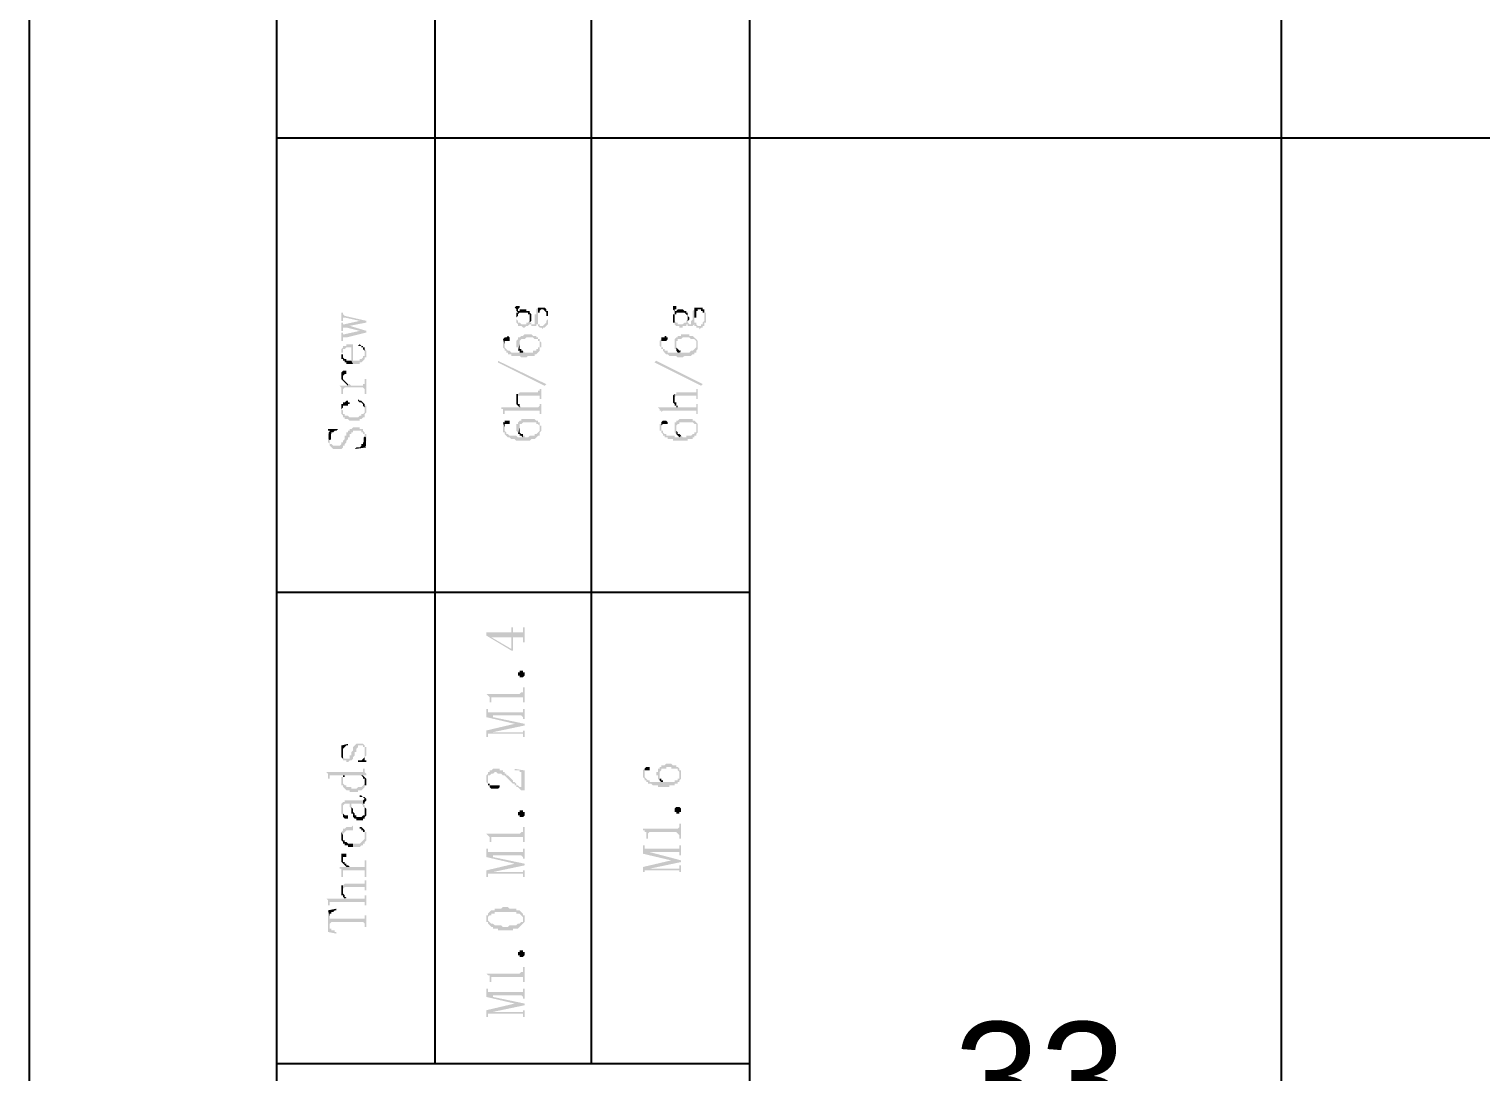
# Model space of a CAD drawing. Header units: millimetres. Extents: x 7018 to 13530, y 4187 to 5692.
# Drawn here: x 9826.37 to 9865.72, y 5099.23 to 5127.49 of the extents above; entities that cross this region are included whole.
import ezdxf

# ---------------------------------------------------------------- set-up
doc = ezdxf.new("R2010")
doc.units = ezdxf.units.MM
doc.styles.get("Standard").update_dxf_attribs({"font": 'arial.ttf'})

msp = doc.modelspace()

# ---------------------------------------------------------------- hatches: boundary and pattern name
at = {"transparency": 33554559}
for points in [[(9834.836, 5119.81), (9834.836, 5119.584), (9834.882, 5119.584), (9834.882, 5119.629), (9834.882, 5119.674), (9834.927, 5119.674), (9835.333, 5119.584), (9835.333, 5119.584), (9835.513, 5119.539), (9835.513, 5119.584), (9834.927, 5119.719), (9834.927, 5119.719), (9834.882, 5119.764), (9834.882, 5119.81)], [(9839.53, 5119.945), (9839.53, 5119.945), (9839.575, 5119.9), (9839.575, 5119.855), (9839.62, 5119.81), (9839.62, 5119.9), (9839.62, 5119.9), (9839.666, 5119.945), (9839.666, 5119.99), (9839.575, 5119.99)], [(9839.575, 5119.539), (9839.62, 5119.494), (9839.62, 5119.449), (9839.711, 5119.449), (9839.756, 5119.403), (9839.801, 5119.403), (9839.846, 5119.449), (9839.891, 5119.449), (9839.936, 5119.494), (9839.981, 5119.494), (9839.981, 5119.449), (9840.117, 5119.449), (9840.117, 5119.494), (9840.162, 5119.494), (9840.162, 5119.449), (9840.162, 5119.449), (9840.207, 5119.403), (9840.252, 5119.403), (9840.297, 5119.358), (9840.297, 5119.403), (9840.343, 5119.403), (9840.388, 5119.449), (9840.388, 5119.449), (9840.433, 5119.494), (9840.433, 5119.539), (9840.433, 5119.674), (9840.433, 5119.719), (9840.433, 5119.81), (9840.433, 5119.855), (9840.433, 5119.674), (9840.433, 5119.629), (9840.388, 5119.584), (9840.388, 5119.539), (9840.388, 5119.539), (9840.343, 5119.494), (9840.343, 5119.494), (9840.297, 5119.449), (9840.207, 5119.449), (9840.207, 5119.494), (9840.162, 5119.494), (9840.162, 5119.539), (9840.162, 5119.945), (9840.117, 5119.9), (9840.117, 5119.81), (9840.117, 5119.764), (9840.072, 5119.764), (9840.072, 5119.674), (9840.072, 5119.629), (9840.072, 5119.539), (9840.072, 5119.494), (9839.981, 5119.494), (9839.981, 5119.539), (9839.936, 5119.539), (9839.936, 5119.674), (9839.936, 5119.629), (9839.936, 5119.584), (9839.936, 5119.584), (9839.891, 5119.539), (9839.846, 5119.539), (9839.846, 5119.494), (9839.711, 5119.494), (9839.666, 5119.539), (9839.62, 5119.539), (9839.62, 5119.584), (9839.62, 5119.584), (9839.575, 5119.629), (9839.575, 5119.674)], [(9839.575, 5119.674), (9839.575, 5119.629), (9839.575, 5119.539), (9839.575, 5119.674), (9839.575, 5119.674), (9839.62, 5119.719), (9839.62, 5119.764), (9839.62, 5119.764), (9839.666, 5119.81), (9839.891, 5119.81), (9839.891, 5119.764), (9839.936, 5119.764), (9839.936, 5119.674), (9839.936, 5119.539), (9839.981, 5119.584), (9839.981, 5119.674), (9839.981, 5119.764), (9839.981, 5119.764), (9839.936, 5119.81), (9839.936, 5119.855), (9839.846, 5119.855), (9839.846, 5119.9), (9839.666, 5119.9), (9839.666, 5119.855), (9839.62, 5119.855), (9839.62, 5119.9), (9839.62, 5119.81), (9839.575, 5119.81), (9839.575, 5119.764)], [(9840.162, 5119.945), (9840.162, 5119.539), (9840.162, 5119.584), (9840.162, 5119.674), (9840.162, 5119.719), (9840.162, 5119.81), (9840.207, 5119.81), (9840.207, 5119.855), (9840.207, 5119.855), (9840.252, 5119.9), (9840.297, 5119.9), (9840.343, 5119.855), (9840.343, 5119.855), (9840.388, 5119.81), (9840.388, 5119.719), (9840.433, 5119.719), (9840.433, 5119.674), (9840.433, 5119.855), (9840.388, 5119.855), (9840.388, 5119.9), (9840.388, 5119.9), (9840.343, 5119.945)], [(9843.818, 5119.945), (9843.818, 5119.9), (9843.818, 5119.9), (9843.863, 5119.855), (9843.863, 5119.81), (9843.863, 5119.9), (9843.908, 5119.9), (9843.908, 5119.945), (9843.908, 5119.99), (9843.818, 5119.99)], [(9843.818, 5119.674), (9843.818, 5119.629), (9843.818, 5119.539), (9843.863, 5119.539), (9843.863, 5119.674), (9843.863, 5119.764), (9843.908, 5119.764), (9843.908, 5119.81), (9844.134, 5119.81), (9844.179, 5119.764), (9844.179, 5119.764), (9844.224, 5119.719), (9844.224, 5119.674), (9844.224, 5119.539), (9844.224, 5119.584), (9844.224, 5119.584), (9844.269, 5119.629), (9844.269, 5119.674), (9844.269, 5119.674), (9844.224, 5119.719), (9844.224, 5119.764), (9844.224, 5119.81), (9844.179, 5119.81), (9844.179, 5119.855), (9844.134, 5119.855), (9844.088, 5119.9), (9843.953, 5119.9), (9843.908, 5119.855), (9843.863, 5119.855), (9843.863, 5119.9), (9843.863, 5119.81), (9843.863, 5119.764), (9843.818, 5119.764)], [(9843.863, 5119.539), (9843.863, 5119.494), (9843.863, 5119.494), (9843.908, 5119.449), (9843.998, 5119.449), (9843.998, 5119.403), (9844.088, 5119.403), (9844.088, 5119.449), (9844.179, 5119.449), (9844.179, 5119.494), (9844.224, 5119.494), (9844.224, 5119.449), (9844.359, 5119.449), (9844.404, 5119.494), (9844.404, 5119.449), (9844.45, 5119.449), (9844.45, 5119.403), (9844.54, 5119.403), (9844.54, 5119.358), (9844.585, 5119.403), (9844.63, 5119.403), (9844.63, 5119.449), (9844.675, 5119.449), (9844.675, 5119.494), (9844.675, 5119.539), (9844.72, 5119.539), (9844.72, 5119.674), (9844.72, 5119.719), (9844.72, 5119.81), (9844.675, 5119.81), (9844.675, 5119.855), (9844.675, 5119.674), (9844.675, 5119.584), (9844.675, 5119.584), (9844.63, 5119.539), (9844.63, 5119.494), (9844.585, 5119.494), (9844.585, 5119.449), (9844.495, 5119.449), (9844.45, 5119.494), (9844.45, 5119.539), (9844.404, 5119.539), (9844.404, 5119.945), (9844.404, 5119.9), (9844.404, 5119.9), (9844.359, 5119.855), (9844.359, 5119.81), (9844.359, 5119.764), (9844.359, 5119.674), (9844.359, 5119.629), (9844.359, 5119.629), (9844.314, 5119.584), (9844.314, 5119.539), (9844.314, 5119.494), (9844.269, 5119.494), (9844.224, 5119.539), (9844.224, 5119.674), (9844.224, 5119.629), (9844.224, 5119.629), (9844.179, 5119.584), (9844.179, 5119.539), (9844.134, 5119.539), (9844.088, 5119.494), (9843.953, 5119.494), (9843.953, 5119.539), (9843.908, 5119.539), (9843.863, 5119.584), (9843.863, 5119.674)], [(9844.404, 5119.945), (9844.404, 5119.539), (9844.404, 5119.584), (9844.404, 5119.674), (9844.45, 5119.674), (9844.45, 5119.719), (9844.45, 5119.81), (9844.45, 5119.855), (9844.495, 5119.855), (9844.495, 5119.9), (9844.585, 5119.9), (9844.585, 5119.855), (9844.63, 5119.855), (9844.63, 5119.81), (9844.675, 5119.81), (9844.675, 5119.719), (9844.675, 5119.674), (9844.675, 5119.855), (9844.675, 5119.9), (9844.63, 5119.9), (9844.63, 5119.945), (9844.45, 5119.945)], [(9834.836, 5119.539), (9834.836, 5119.313), (9834.882, 5119.313), (9834.882, 5119.358), (9834.882, 5119.403), (9834.972, 5119.403), (9835.062, 5119.449), (9835.513, 5119.539), (9835.333, 5119.584), (9834.927, 5119.494), (9834.882, 5119.494), (9834.882, 5119.539), (9834.882, 5119.539)], [(9834.972, 5119.403), (9835.333, 5119.313), (9835.333, 5119.313), (9835.513, 5119.268), (9835.513, 5119.313), (9835.062, 5119.449)], [(9834.836, 5119.268), (9834.836, 5119.042), (9834.882, 5119.042), (9834.882, 5119.088), (9834.882, 5119.133), (9834.972, 5119.133), (9835.513, 5119.268), (9835.333, 5119.313), (9834.927, 5119.223), (9834.882, 5119.223), (9834.882, 5119.268), (9834.882, 5119.268)], [(9839.214, 5119.088), (9839.259, 5118.952), (9839.259, 5118.997), (9839.259, 5119.042), (9839.395, 5119.042), (9839.395, 5119.088), (9839.395, 5119.133), (9839.395, 5119.133), (9839.35, 5119.178), (9839.35, 5119.178), (9839.304, 5119.133), (9839.259, 5119.133)], [(9839.214, 5118.997), (9839.214, 5118.907), (9839.214, 5118.862), (9839.214, 5118.862), (9839.259, 5118.817), (9839.259, 5118.772), (9839.304, 5118.772), (9839.304, 5118.726), (9839.35, 5118.726), (9839.35, 5118.681), (9839.44, 5118.681), (9839.44, 5118.636), (9839.666, 5118.636), (9839.711, 5118.591), (9839.846, 5118.591), (9839.891, 5118.636), (9840.072, 5118.636), (9840.072, 5118.681), (9840.117, 5118.681), (9840.162, 5118.726), (9840.162, 5118.726), (9840.207, 5118.772), (9840.207, 5118.952), (9840.207, 5118.907), (9840.207, 5118.862), (9840.162, 5118.862), (9840.162, 5118.817), (9840.117, 5118.817), (9840.117, 5118.772), (9840.027, 5118.772), (9840.027, 5118.726), (9839.801, 5118.726), (9839.756, 5118.772), (9839.756, 5118.726), (9839.44, 5118.726), (9839.395, 5118.772), (9839.35, 5118.772), (9839.304, 5118.817), (9839.304, 5118.817), (9839.259, 5118.862), (9839.259, 5118.952), (9839.259, 5118.952), (9839.214, 5119.088)], [(9839.575, 5118.952), (9839.575, 5118.862), (9839.62, 5118.862), (9839.62, 5118.817), (9839.62, 5118.772), (9839.666, 5118.952), (9839.666, 5119.042), (9839.666, 5119.042), (9839.711, 5119.088), (9839.801, 5119.088), (9839.846, 5119.133), (9840.027, 5119.133), (9840.072, 5119.088), (9840.162, 5119.088), (9840.162, 5119.042), (9840.207, 5119.042), (9840.207, 5118.952), (9840.207, 5118.772), (9840.207, 5118.862), (9840.252, 5118.862), (9840.252, 5118.952), (9840.252, 5118.997), (9840.252, 5118.997), (9840.207, 5119.042), (9840.207, 5119.088), (9840.162, 5119.088), (9840.162, 5119.133), (9840.117, 5119.133), (9840.117, 5119.178), (9840.027, 5119.178), (9839.981, 5119.223), (9839.801, 5119.223), (9839.756, 5119.178), (9839.711, 5119.178), (9839.666, 5119.133), (9839.62, 5119.133), (9839.62, 5119.088), (9839.62, 5119.088), (9839.575, 5119.042), (9839.575, 5118.997), (9839.575, 5118.997)], [(9843.457, 5118.997), (9843.457, 5118.907), (9843.457, 5118.907), (9843.502, 5118.862), (9843.502, 5118.817), (9843.547, 5118.817), (9843.547, 5118.772), (9843.547, 5118.772), (9843.592, 5118.726), (9843.592, 5118.726), (9843.637, 5118.681), (9843.682, 5118.681), (9843.727, 5118.636), (9843.908, 5118.636), (9843.953, 5118.591), (9844.088, 5118.591), (9844.134, 5118.636), (9844.314, 5118.636), (9844.359, 5118.681), (9844.404, 5118.681), (9844.404, 5118.726), (9844.45, 5118.726), (9844.45, 5118.772), (9844.45, 5118.952), (9844.45, 5118.907), (9844.45, 5118.862), (9844.45, 5118.862), (9844.404, 5118.817), (9844.404, 5118.817), (9844.359, 5118.772), (9844.314, 5118.772), (9844.269, 5118.726), (9844.043, 5118.726), (9844.043, 5118.772), (9843.998, 5118.726), (9843.682, 5118.726), (9843.682, 5118.772), (9843.592, 5118.772), (9843.592, 5118.817), (9843.547, 5118.817), (9843.547, 5118.862), (9843.502, 5118.862), (9843.502, 5118.952), (9843.502, 5119.088), (9843.502, 5119.088), (9843.457, 5119.042)], [(9843.502, 5119.088), (9843.502, 5118.952), (9843.502, 5118.997), (9843.502, 5119.042), (9843.637, 5119.042), (9843.682, 5119.088), (9843.682, 5119.133), (9843.637, 5119.133), (9843.637, 5119.178), (9843.592, 5119.178), (9843.592, 5119.133), (9843.502, 5119.133)], [(9843.863, 5118.952), (9843.863, 5118.862), (9843.863, 5118.817), (9843.908, 5118.817), (9843.908, 5118.772), (9843.908, 5118.952), (9843.908, 5119.042), (9843.953, 5119.042), (9843.953, 5119.088), (9844.043, 5119.088), (9844.088, 5119.133), (9844.269, 5119.133), (9844.314, 5119.088), (9844.404, 5119.088), (9844.45, 5119.042), (9844.45, 5118.952), (9844.45, 5118.772), (9844.495, 5118.817), (9844.495, 5118.862), (9844.495, 5118.952), (9844.495, 5118.997), (9844.495, 5119.042), (9844.495, 5119.042), (9844.45, 5119.088), (9844.45, 5119.088), (9844.404, 5119.133), (9844.404, 5119.133), (9844.359, 5119.178), (9844.269, 5119.178), (9844.269, 5119.223), (9844.043, 5119.223), (9844.043, 5119.178), (9843.953, 5119.178), (9843.953, 5119.133), (9843.908, 5119.133), (9843.863, 5119.088), (9843.863, 5118.997), (9843.863, 5118.997)], [(9834.836, 5118.817), (9834.836, 5118.681), (9834.836, 5118.726), (9834.882, 5118.726), (9834.882, 5118.772), (9834.882, 5118.817), (9834.927, 5118.817), (9834.972, 5118.862), (9835.107, 5118.862), (9835.107, 5118.501), (9835.152, 5118.411), (9835.333, 5118.411), (9835.333, 5118.456), (9835.378, 5118.456), (9835.423, 5118.501), (9835.423, 5118.501), (9835.468, 5118.546), (9835.468, 5118.591), (9835.513, 5118.591), (9835.513, 5118.681), (9835.513, 5118.726), (9835.513, 5118.772), (9835.468, 5118.817), (9835.468, 5118.862), (9835.468, 5118.726), (9835.468, 5118.636), (9835.423, 5118.636), (9835.423, 5118.591), (9835.423, 5118.591), (9835.378, 5118.546), (9835.333, 5118.546), (9835.333, 5118.501), (9835.152, 5118.501), (9835.152, 5118.952), (9834.972, 5118.952), (9834.972, 5118.907), (9834.882, 5118.907), (9834.882, 5118.862), (9834.882, 5118.862)], [(9834.836, 5118.681), (9834.836, 5118.591), (9834.836, 5118.546), (9834.882, 5118.546), (9834.882, 5118.501), (9834.927, 5118.501), (9834.927, 5118.456), (9834.972, 5118.456), (9834.972, 5118.411), (9835.152, 5118.411), (9835.107, 5118.501), (9834.972, 5118.501), (9834.972, 5118.546), (9834.927, 5118.546), (9834.882, 5118.591), (9834.882, 5118.681), (9834.836, 5118.681), (9834.836, 5118.817), (9834.836, 5118.772), (9834.836, 5118.726)], [(9835.288, 5118.907), (9835.378, 5118.907), (9835.378, 5118.862), (9835.423, 5118.862), (9835.423, 5118.817), (9835.423, 5118.817), (9835.468, 5118.772), (9835.468, 5118.726), (9835.468, 5118.862), (9835.423, 5118.862), (9835.423, 5118.907), (9835.378, 5118.907), (9835.333, 5118.952), (9835.333, 5118.952)], [(9839.62, 5118.772), (9839.666, 5118.772), (9839.666, 5118.726), (9839.756, 5118.726), (9839.756, 5118.772), (9839.711, 5118.772), (9839.711, 5118.817), (9839.666, 5118.817), (9839.666, 5118.907), (9839.666, 5118.952)], [(9843.908, 5118.772), (9843.908, 5118.772), (9843.953, 5118.726), (9843.998, 5118.726), (9844.043, 5118.772), (9843.998, 5118.772), (9843.953, 5118.817), (9843.953, 5118.817), (9843.908, 5118.862), (9843.908, 5118.907), (9843.908, 5118.952)], [(9834.836, 5118.095), (9834.836, 5118.049), (9834.836, 5118.004), (9834.882, 5117.959), (9834.882, 5118.095), (9834.882, 5118.095), (9834.927, 5118.14), (9834.972, 5118.14), (9834.972, 5118.185), (9834.972, 5118.23), (9834.882, 5118.23), (9834.836, 5118.185), (9834.836, 5118.14)], [(9840.388, 5117.869), (9840.343, 5117.824), (9839.079, 5118.456), (9839.079, 5118.501)], [(9844.63, 5117.869), (9844.585, 5117.824), (9843.321, 5118.456), (9843.366, 5118.501)], [(9834.791, 5117.824), (9834.791, 5117.824), (9834.836, 5117.779), (9834.836, 5117.734), (9834.836, 5117.643), (9834.836, 5117.598), (9834.882, 5117.598), (9834.882, 5117.734), (9834.882, 5117.734), (9834.927, 5117.779), (9835.423, 5117.779), (9835.468, 5117.734), (9835.468, 5117.598), (9835.513, 5117.598), (9835.513, 5118.004), (9835.468, 5118.004), (9835.468, 5117.869), (9835.423, 5117.869), (9835.423, 5117.824), (9835.107, 5117.824), (9835.062, 5117.869), (9835.017, 5117.869), (9835.017, 5117.824)], [(9834.882, 5117.959), (9834.882, 5117.959), (9834.927, 5117.914), (9834.927, 5117.914), (9834.972, 5117.869), (9834.972, 5117.869), (9835.017, 5117.824), (9835.017, 5117.869), (9835.017, 5117.869), (9834.972, 5117.914), (9834.972, 5117.914), (9834.927, 5117.959), (9834.927, 5117.959), (9834.882, 5118.004), (9834.882, 5118.049), (9834.882, 5118.095)], [(9834.836, 5117.192), (9834.836, 5117.102), (9834.836, 5117.057), (9834.836, 5117.192), (9834.836, 5117.192), (9834.882, 5117.237), (9834.882, 5117.282), (9835.017, 5117.282), (9835.017, 5117.327), (9835.062, 5117.327), (9835.062, 5117.372), (9835.017, 5117.372), (9835.017, 5117.418), (9834.972, 5117.418), (9834.927, 5117.372), (9834.882, 5117.372), (9834.882, 5117.327), (9834.836, 5117.327), (9834.836, 5117.237), (9834.836, 5117.237)], [(9835.288, 5117.418), (9835.288, 5117.418), (9835.333, 5117.372), (9835.378, 5117.372), (9835.423, 5117.327), (9835.423, 5117.282), (9835.468, 5117.237), (9835.468, 5117.192), (9835.468, 5117.327), (9835.423, 5117.372), (9835.423, 5117.372), (9835.378, 5117.418), (9835.333, 5117.418), (9835.288, 5117.463)], [(9839.575, 5117.463), (9839.575, 5117.418), (9839.575, 5117.327), (9839.575, 5117.327), (9839.62, 5117.282), (9839.62, 5117.282), (9839.666, 5117.237), (9839.666, 5117.282), (9839.666, 5117.327), (9839.62, 5117.327), (9839.62, 5117.372), (9839.62, 5117.598), (9839.575, 5117.598), (9839.575, 5117.553), (9839.575, 5117.508)], [(9839.62, 5117.598), (9839.62, 5117.463), (9839.62, 5117.508), (9839.62, 5117.553), (9840.207, 5117.553), (9840.207, 5117.463), (9840.252, 5117.463), (9840.252, 5117.734), (9840.207, 5117.734), (9840.207, 5117.688), (9840.162, 5117.688), (9840.162, 5117.643), (9839.666, 5117.643)], [(9843.818, 5117.463), (9843.818, 5117.418), (9843.818, 5117.372), (9843.863, 5117.327), (9843.863, 5117.282), (9843.908, 5117.282), (9843.908, 5117.237), (9843.953, 5117.237), (9843.953, 5117.282), (9843.908, 5117.282), (9843.908, 5117.327), (9843.908, 5117.372), (9843.863, 5117.372), (9843.863, 5117.598), (9843.863, 5117.598), (9843.818, 5117.553), (9843.818, 5117.508)], [(9843.863, 5117.598), (9843.863, 5117.463), (9843.863, 5117.508), (9843.863, 5117.508), (9843.908, 5117.553), (9844.45, 5117.553), (9844.45, 5117.463), (9844.495, 5117.463), (9844.495, 5117.734), (9844.45, 5117.734), (9844.45, 5117.688), (9844.45, 5117.643), (9843.908, 5117.643), (9843.908, 5117.598)], [(9834.836, 5117.057), (9834.882, 5117.011), (9834.882, 5116.966), (9834.927, 5116.966), (9834.927, 5116.921), (9835.017, 5116.921), (9835.062, 5116.876), (9835.333, 5116.876), (9835.333, 5116.921), (9835.378, 5116.921), (9835.423, 5116.966), (9835.468, 5116.966), (9835.468, 5117.011), (9835.468, 5117.057), (9835.513, 5117.102), (9835.513, 5117.192), (9835.513, 5117.282), (9835.468, 5117.282), (9835.468, 5117.327), (9835.468, 5117.192), (9835.468, 5117.147), (9835.468, 5117.102), (9835.423, 5117.057), (9835.378, 5117.057), (9835.378, 5117.011), (9835.333, 5117.011), (9835.288, 5116.966), (9835.062, 5116.966), (9835.017, 5117.011), (9834.927, 5117.011), (9834.927, 5117.057), (9834.882, 5117.057), (9834.882, 5117.102), (9834.882, 5117.147), (9834.836, 5117.192)], [(9839.169, 5117.237), (9839.169, 5117.192), (9839.214, 5117.192), (9839.214, 5117.147), (9839.214, 5117.057), (9839.259, 5117.057), (9839.259, 5117.102), (9839.259, 5117.147), (9840.207, 5117.147), (9840.207, 5117.057), (9840.252, 5117.057), (9840.252, 5117.327), (9840.207, 5117.327), (9840.207, 5117.282), (9840.207, 5117.282), (9840.162, 5117.237), (9839.711, 5117.237), (9839.666, 5117.282), (9839.666, 5117.237)], [(9843.412, 5117.237), (9843.412, 5117.237), (9843.457, 5117.192), (9843.457, 5117.147), (9843.502, 5117.147), (9843.502, 5117.057), (9843.502, 5117.102), (9843.502, 5117.102), (9843.547, 5117.147), (9844.45, 5117.147), (9844.45, 5117.057), (9844.495, 5117.057), (9844.495, 5117.327), (9844.45, 5117.327), (9844.45, 5117.282), (9844.45, 5117.237), (9843.953, 5117.237), (9843.953, 5117.282), (9843.953, 5117.237)], [(9834.475, 5116.38), (9834.475, 5116.289), (9834.475, 5116.289), (9834.52, 5116.244), (9834.52, 5116.199), (9834.52, 5116.199), (9834.566, 5116.154), (9834.566, 5116.154), (9834.611, 5116.109), (9834.836, 5116.109), (9834.882, 5116.154), (9834.882, 5116.199), (9834.927, 5116.199), (9834.927, 5116.244), (9834.927, 5116.244), (9834.972, 5116.289), (9834.972, 5116.334), (9835.017, 5116.38), (9835.017, 5116.425), (9835.062, 5116.425), (9835.062, 5116.515), (9835.107, 5116.515), (9835.107, 5116.56), (9835.152, 5116.56), (9835.152, 5116.605), (9835.378, 5116.605), (9835.378, 5116.56), (9835.423, 5116.56), (9835.423, 5116.515), (9835.468, 5116.515), (9835.468, 5116.425), (9835.468, 5116.244), (9835.468, 5116.289), (9835.513, 5116.334), (9835.513, 5116.425), (9835.513, 5116.515), (9835.468, 5116.515), (9835.468, 5116.56), (9835.468, 5116.56), (9835.423, 5116.605), (9835.423, 5116.65), (9835.333, 5116.65), (9835.333, 5116.696), (9835.152, 5116.696), (9835.107, 5116.65), (9835.062, 5116.65), (9835.062, 5116.605), (9835.017, 5116.605), (9835.017, 5116.56), (9834.972, 5116.56), (9834.972, 5116.47), (9834.927, 5116.47), (9834.927, 5116.38), (9834.882, 5116.334), (9834.882, 5116.289), (9834.836, 5116.289), (9834.836, 5116.244), (9834.836, 5116.244), (9834.791, 5116.199), (9834.611, 5116.199), (9834.566, 5116.244), (9834.52, 5116.244), (9834.52, 5116.334), (9834.52, 5116.515), (9834.475, 5116.515), (9834.475, 5116.425), (9834.475, 5116.425)], [(9834.475, 5116.65), (9834.475, 5116.605), (9834.52, 5116.605), (9834.52, 5116.425), (9834.52, 5116.515), (9834.566, 5116.515), (9834.566, 5116.56), (9834.611, 5116.56), (9834.656, 5116.605), (9834.701, 5116.605), (9834.746, 5116.65), (9834.701, 5116.65)], [(9839.214, 5116.831), (9839.259, 5116.696), (9839.259, 5116.741), (9839.259, 5116.786), (9839.395, 5116.786), (9839.395, 5116.831), (9839.395, 5116.876), (9839.259, 5116.876), (9839.259, 5116.831)], [(9839.214, 5116.696), (9839.214, 5116.605), (9839.214, 5116.56), (9839.259, 5116.56), (9839.259, 5116.515), (9839.259, 5116.515), (9839.304, 5116.47), (9839.304, 5116.47), (9839.35, 5116.425), (9839.395, 5116.425), (9839.44, 5116.38), (9839.53, 5116.38), (9839.575, 5116.334), (9839.936, 5116.334), (9839.981, 5116.38), (9840.072, 5116.38), (9840.117, 5116.425), (9840.117, 5116.425), (9840.162, 5116.47), (9840.207, 5116.47), (9840.207, 5116.65), (9840.207, 5116.605), (9840.207, 5116.605), (9840.162, 5116.56), (9840.162, 5116.56), (9840.117, 5116.515), (9840.072, 5116.515), (9840.072, 5116.47), (9839.936, 5116.47), (9839.891, 5116.425), (9839.801, 5116.425), (9839.801, 5116.47), (9839.756, 5116.47), (9839.756, 5116.425), (9839.62, 5116.425), (9839.575, 5116.47), (9839.395, 5116.47), (9839.35, 5116.515), (9839.304, 5116.515), (9839.304, 5116.56), (9839.259, 5116.605), (9839.259, 5116.65), (9839.259, 5116.696), (9839.214, 5116.831), (9839.214, 5116.786), (9839.214, 5116.741)], [(9839.575, 5116.696), (9839.575, 5116.605), (9839.575, 5116.605), (9839.62, 5116.56), (9839.62, 5116.515), (9839.62, 5116.515), (9839.666, 5116.696), (9839.666, 5116.741), (9839.666, 5116.786), (9839.711, 5116.786), (9839.756, 5116.831), (9840.117, 5116.831), (9840.117, 5116.786), (9840.162, 5116.786), (9840.207, 5116.741), (9840.207, 5116.515), (9840.207, 5116.56), (9840.207, 5116.56), (9840.252, 5116.605), (9840.252, 5116.696), (9840.252, 5116.741), (9840.207, 5116.741), (9840.207, 5116.831), (9840.162, 5116.831), (9840.162, 5116.876), (9840.117, 5116.876), (9840.072, 5116.921), (9839.711, 5116.921), (9839.711, 5116.876), (9839.666, 5116.876), (9839.62, 5116.831), (9839.62, 5116.786), (9839.575, 5116.786)], [(9839.62, 5116.515), (9839.666, 5116.515), (9839.666, 5116.47), (9839.711, 5116.47), (9839.756, 5116.425), (9839.756, 5116.515), (9839.711, 5116.515), (9839.666, 5116.56), (9839.666, 5116.605), (9839.666, 5116.696)], [(9843.457, 5116.696), (9843.457, 5116.605), (9843.502, 5116.605), (9843.502, 5116.56), (9843.502, 5116.56), (9843.547, 5116.515), (9843.547, 5116.47), (9843.592, 5116.47), (9843.592, 5116.425), (9843.682, 5116.425), (9843.682, 5116.38), (9843.818, 5116.38), (9843.818, 5116.334), (9844.224, 5116.334), (9844.224, 5116.38), (9844.359, 5116.38), (9844.359, 5116.425), (9844.404, 5116.425), (9844.404, 5116.47), (9844.45, 5116.47), (9844.45, 5116.65), (9844.45, 5116.605), (9844.45, 5116.56), (9844.404, 5116.56), (9844.404, 5116.515), (9844.359, 5116.515), (9844.314, 5116.47), (9844.179, 5116.47), (9844.179, 5116.425), (9844.088, 5116.425), (9844.043, 5116.47), (9844.043, 5116.47), (9843.998, 5116.425), (9843.863, 5116.425), (9843.863, 5116.47), (9843.637, 5116.47), (9843.637, 5116.515), (9843.592, 5116.515), (9843.547, 5116.56), (9843.547, 5116.605), (9843.502, 5116.605), (9843.502, 5116.65), (9843.502, 5116.831), (9843.502, 5116.786), (9843.457, 5116.786), (9843.457, 5116.741)], [(9843.502, 5116.831), (9843.502, 5116.696), (9843.502, 5116.741), (9843.502, 5116.741), (9843.547, 5116.786), (9843.682, 5116.786), (9843.682, 5116.831), (9843.682, 5116.831), (9843.637, 5116.876), (9843.547, 5116.876)], [(9843.863, 5116.696), (9843.863, 5116.605), (9843.863, 5116.56), (9843.863, 5116.56), (9843.908, 5116.515), (9843.908, 5116.696), (9843.908, 5116.741), (9843.908, 5116.741), (9843.953, 5116.786), (9843.998, 5116.786), (9843.998, 5116.831), (9844.359, 5116.831), (9844.404, 5116.786), (9844.45, 5116.786), (9844.45, 5116.741), (9844.45, 5116.515), (9844.495, 5116.56), (9844.495, 5116.605), (9844.495, 5116.696), (9844.495, 5116.741), (9844.495, 5116.786), (9844.45, 5116.831), (9844.45, 5116.831), (9844.404, 5116.876), (9844.359, 5116.876), (9844.359, 5116.921), (9843.998, 5116.921), (9843.953, 5116.876), (9843.908, 5116.876), (9843.908, 5116.831), (9843.863, 5116.831), (9843.863, 5116.786)], [(9843.908, 5116.515), (9843.908, 5116.515), (9843.953, 5116.47), (9843.953, 5116.47), (9843.998, 5116.425), (9844.043, 5116.47), (9843.998, 5116.515), (9843.953, 5116.515), (9843.953, 5116.56), (9843.953, 5116.56), (9843.908, 5116.605), (9843.908, 5116.696)], [(9835.197, 5116.109), (9835.197, 5116.109), (9835.513, 5116.154), (9835.513, 5116.154), (9835.468, 5116.199), (9835.468, 5116.334), (9835.468, 5116.289), (9835.423, 5116.289), (9835.423, 5116.244), (9835.378, 5116.244), (9835.378, 5116.199), (9835.378, 5116.199), (9835.333, 5116.154), (9835.243, 5116.154)], [(9838.763, 5111.144), (9838.763, 5111.054), (9839.44, 5110.648), (9839.485, 5110.648), (9839.485, 5111.009), (9839.756, 5111.009), (9839.756, 5110.873), (9839.801, 5110.873), (9839.801, 5111.28), (9839.756, 5111.28), (9839.756, 5111.189), (9839.756, 5111.144), (9839.485, 5111.144), (9839.485, 5111.28), (9839.44, 5111.28), (9839.44, 5110.693), (9838.898, 5111.009), (9838.898, 5111.009)], [(9838.763, 5111.144), (9838.898, 5111.009), (9839.44, 5111.009), (9839.44, 5110.693), (9839.44, 5111.144)], [(9839.801, 5110.016), (9839.801, 5109.971), (9839.801, 5109.971), (9839.756, 5109.926), (9839.666, 5109.926), (9839.666, 5109.971), (9839.62, 5109.971), (9839.62, 5110.016), (9839.62, 5110.061), (9839.666, 5110.061), (9839.666, 5110.106), (9839.756, 5110.106), (9839.756, 5110.061), (9839.801, 5110.061), (9839.801, 5110.016)], [(9838.763, 5109.474), (9838.763, 5109.474), (9838.808, 5109.429), (9838.808, 5109.429), (9838.853, 5109.384), (9838.853, 5109.339), (9838.853, 5109.249), (9838.898, 5109.249), (9838.898, 5109.384), (9839.756, 5109.384), (9839.756, 5109.339), (9839.756, 5109.249), (9839.801, 5109.249), (9839.801, 5109.655), (9839.756, 5109.655), (9839.756, 5109.565), (9839.756, 5109.519), (9839.711, 5109.519), (9839.666, 5109.474)], [(9838.763, 5109.068), (9838.763, 5108.843), (9839.53, 5108.662), (9839.53, 5108.662), (9839.801, 5108.617), (9839.801, 5108.662), (9838.943, 5108.843), (9838.943, 5108.888), (9838.853, 5108.978), (9838.808, 5108.978), (9838.808, 5109.068)], [(9838.853, 5108.978), (9838.943, 5108.888), (9839.711, 5108.888), (9839.756, 5108.843), (9839.756, 5108.797), (9839.801, 5108.797), (9839.801, 5109.068), (9839.756, 5109.068), (9839.756, 5109.023), (9839.756, 5108.978), (9839.711, 5108.978)], [(9838.763, 5108.481), (9838.763, 5108.301), (9838.808, 5108.301), (9838.808, 5108.346), (9838.808, 5108.391), (9838.853, 5108.391), (9838.943, 5108.436), (9839.801, 5108.617), (9839.53, 5108.662)], [(9838.853, 5108.391), (9839.756, 5108.391), (9839.756, 5108.301), (9839.801, 5108.301), (9839.801, 5108.481), (9839.756, 5108.481), (9839.756, 5108.436), (9838.943, 5108.436)], [(9834.836, 5108.075), (9834.836, 5108.03), (9834.882, 5107.714), (9834.882, 5107.895), (9834.882, 5107.94), (9834.882, 5107.985), (9834.927, 5108.03), (9834.927, 5108.03), (9834.972, 5108.075), (9835.017, 5108.075), (9835.017, 5108.12)], [(9834.836, 5107.895), (9834.836, 5107.804), (9834.836, 5107.759), (9834.882, 5107.714), (9834.836, 5108.03), (9834.836, 5107.985)], [(9834.882, 5107.714), (9834.882, 5107.669), (9834.972, 5107.669), (9834.972, 5107.624), (9835.017, 5107.624), (9835.062, 5107.669), (9835.107, 5107.669), (9835.152, 5107.714), (9835.152, 5107.759), (9835.152, 5107.759), (9835.197, 5107.804), (9835.197, 5107.85), (9835.197, 5107.895), (9835.243, 5107.895), (9835.243, 5107.985), (9835.243, 5107.985), (9835.288, 5108.03), (9835.288, 5108.075), (9835.423, 5108.075), (9835.423, 5108.03), (9835.468, 5108.03), (9835.468, 5107.985), (9835.468, 5107.714), (9835.468, 5107.759), (9835.513, 5107.804), (9835.513, 5107.895), (9835.513, 5108.03), (9835.468, 5108.03), (9835.468, 5108.075), (9835.468, 5108.075), (9835.423, 5108.12), (9835.243, 5108.12), (9835.197, 5108.075), (9835.197, 5108.075), (9835.152, 5108.03), (9835.152, 5107.985), (9835.152, 5107.94), (9835.107, 5107.895), (9835.107, 5107.85), (9835.107, 5107.804), (9835.062, 5107.804), (9835.062, 5107.714), (9834.927, 5107.714), (9834.882, 5107.759), (9834.882, 5107.804), (9834.882, 5107.895)], [(9835.288, 5107.669), (9835.288, 5107.624), (9835.513, 5107.624), (9835.513, 5107.669), (9835.468, 5107.669), (9835.468, 5107.895), (9835.468, 5107.85), (9835.468, 5107.759), (9835.468, 5107.759), (9835.423, 5107.714), (9835.423, 5107.714), (9835.378, 5107.669), (9835.333, 5107.669)], [(9843.366, 5107.308), (9843.366, 5107.263), (9843.412, 5107.263), (9843.412, 5107.173), (9843.412, 5107.173), (9843.457, 5107.127), (9843.457, 5107.308), (9843.457, 5107.353), (9843.457, 5107.353), (9843.502, 5107.398), (9843.502, 5107.443), (9843.637, 5107.443), (9843.637, 5107.489), (9843.773, 5107.489), (9843.773, 5107.443), (9843.953, 5107.443), (9843.953, 5107.398), (9843.953, 5107.398), (9843.998, 5107.353), (9843.998, 5107.127), (9844.043, 5107.173), (9844.043, 5107.263), (9844.043, 5107.308), (9844.043, 5107.398), (9843.998, 5107.398), (9843.998, 5107.443), (9843.998, 5107.443), (9843.953, 5107.489), (9843.908, 5107.489), (9843.908, 5107.534), (9843.818, 5107.534), (9843.773, 5107.579), (9843.637, 5107.579), (9843.592, 5107.534), (9843.502, 5107.534), (9843.502, 5107.489), (9843.457, 5107.489), (9843.457, 5107.443), (9843.412, 5107.443), (9843.412, 5107.398), (9843.412, 5107.353), (9843.366, 5107.353)], [(9834.43, 5107.353), (9834.43, 5107.353), (9834.475, 5107.308), (9834.475, 5107.263), (9834.475, 5107.173), (9834.52, 5107.173), (9834.52, 5107.263), (9834.927, 5107.263), (9834.927, 5107.218), (9834.927, 5107.263), (9835.513, 5107.263), (9835.513, 5107.308), (9835.513, 5107.308), (9835.468, 5107.353), (9835.468, 5107.398), (9835.468, 5107.443), (9835.423, 5107.443), (9835.423, 5107.398), (9835.423, 5107.353), (9835.378, 5107.353)], [(9834.836, 5107.082), (9834.836, 5107.037), (9834.836, 5106.992), (9834.882, 5106.992), (9834.882, 5106.947), (9834.882, 5106.947), (9834.927, 5106.902), (9834.927, 5106.902), (9834.972, 5106.857), (9835.062, 5106.857), (9835.062, 5106.812), (9835.288, 5106.812), (9835.288, 5106.857), (9835.378, 5106.857), (9835.423, 5106.902), (9835.423, 5106.902), (9835.468, 5106.947), (9835.468, 5107.082), (9835.468, 5107.037), (9835.468, 5107.037), (9835.423, 5106.992), (9835.423, 5106.992), (9835.378, 5106.947), (9835.288, 5106.947), (9835.243, 5106.902), (9835.107, 5106.902), (9835.107, 5106.947), (9834.972, 5106.947), (9834.972, 5106.992), (9834.927, 5106.992), (9834.882, 5107.037), (9834.882, 5107.218), (9834.836, 5107.218), (9834.836, 5107.173), (9834.836, 5107.127)], [(9834.882, 5107.218), (9834.882, 5107.127), (9834.882, 5107.218), (9834.927, 5107.218), (9834.927, 5107.263), (9834.882, 5107.263)], [(9835.378, 5107.263), (9835.423, 5107.218), (9835.423, 5107.173), (9835.468, 5107.173), (9835.468, 5106.947), (9835.468, 5106.992), (9835.513, 5106.992), (9835.513, 5107.037), (9835.513, 5107.082), (9835.513, 5107.127), (9835.513, 5107.173), (9835.468, 5107.218), (9835.468, 5107.218), (9835.423, 5107.263)], [(9838.763, 5107.173), (9838.763, 5107.127), (9838.763, 5107.082), (9838.808, 5107.037), (9838.808, 5107.173), (9838.808, 5107.263), (9838.853, 5107.263), (9838.898, 5107.308), (9838.943, 5107.308), (9838.989, 5107.353), (9839.034, 5107.353), (9839.079, 5107.308), (9839.169, 5107.308), (9839.214, 5107.263), (9839.259, 5107.263), (9839.304, 5107.218), (9839.304, 5107.218), (9839.35, 5107.173), (9839.35, 5107.173), (9839.395, 5107.127), (9839.395, 5107.127), (9839.44, 5107.082), (9839.44, 5107.082), (9839.485, 5107.037), (9839.53, 5107.037), (9839.53, 5106.992), (9839.575, 5106.992), (9839.575, 5106.947), (9839.62, 5106.947), (9839.666, 5106.902), (9839.666, 5106.902), (9839.711, 5106.857), (9839.711, 5106.947), (9839.666, 5106.947), (9839.62, 5106.992), (9839.575, 5106.992), (9839.575, 5107.037), (9839.575, 5107.037), (9839.53, 5107.082), (9839.485, 5107.082), (9839.485, 5107.127), (9839.485, 5107.127), (9839.44, 5107.173), (9839.44, 5107.173), (9839.395, 5107.218), (9839.395, 5107.218), (9839.35, 5107.263), (9839.304, 5107.263), (9839.304, 5107.308), (9839.259, 5107.308), (9839.259, 5107.353), (9839.214, 5107.353), (9839.214, 5107.398), (9839.124, 5107.398), (9839.124, 5107.443), (9838.943, 5107.443), (9838.898, 5107.398), (9838.853, 5107.398), (9838.853, 5107.353), (9838.808, 5107.353), (9838.808, 5107.308), (9838.808, 5107.308), (9838.763, 5107.263), (9838.763, 5107.218), (9838.763, 5107.218)], [(9839.53, 5107.443), (9839.53, 5107.398), (9839.666, 5107.398), (9839.666, 5107.353), (9839.711, 5107.353), (9839.711, 5106.857), (9839.801, 5106.857), (9839.801, 5107.398)], [(9843.005, 5107.308), (9843.005, 5107.263), (9843.005, 5107.218), (9843.05, 5107.173), (9843.05, 5107.127), (9843.096, 5107.127), (9843.096, 5107.082), (9843.141, 5107.082), (9843.141, 5107.037), (9843.231, 5107.037), (9843.276, 5106.992), (9843.412, 5106.992), (9843.412, 5106.947), (9843.727, 5106.947), (9843.727, 5106.992), (9843.863, 5106.992), (9843.863, 5107.037), (9843.953, 5107.037), (9843.953, 5107.082), (9843.998, 5107.082), (9843.998, 5107.127), (9843.998, 5107.263), (9843.998, 5107.173), (9843.953, 5107.173), (9843.953, 5107.127), (9843.863, 5107.127), (9843.863, 5107.082), (9843.186, 5107.082), (9843.186, 5107.127), (9843.141, 5107.127), (9843.096, 5107.173), (9843.096, 5107.173), (9843.05, 5107.218), (9843.05, 5107.263), (9843.05, 5107.443), (9843.005, 5107.398), (9843.005, 5107.353)], [(9843.05, 5107.443), (9843.05, 5107.308), (9843.05, 5107.398), (9843.186, 5107.398), (9843.186, 5107.489), (9843.096, 5107.489)], [(9843.457, 5107.127), (9843.457, 5107.127), (9843.502, 5107.082), (9843.547, 5107.082), (9843.547, 5107.127), (9843.502, 5107.127), (9843.502, 5107.173), (9843.457, 5107.173), (9843.457, 5107.218), (9843.457, 5107.308)], [(9838.808, 5107.037), (9838.808, 5106.992), (9838.853, 5106.992), (9838.853, 5106.947), (9838.853, 5106.947), (9838.898, 5106.902), (9839.079, 5106.902), (9839.124, 5106.947), (9839.124, 5106.992), (9838.853, 5106.992), (9838.853, 5107.037), (9838.808, 5107.037), (9838.808, 5107.127), (9838.808, 5107.127)], [(9834.836, 5106.36), (9834.836, 5106.315), (9834.836, 5106.225), (9834.836, 5106.225), (9834.882, 5106.18), (9834.882, 5106.36), (9834.882, 5106.45), (9834.882, 5106.45), (9834.927, 5106.496), (9835.062, 5106.496), (9835.062, 5106.405), (9835.107, 5106.36), (9835.107, 5106.315), (9835.107, 5106.496), (9835.378, 5106.496), (9835.423, 5106.45), (9835.423, 5106.405), (9835.468, 5106.405), (9835.468, 5106.315), (9835.468, 5106.27), (9835.468, 5106.45), (9835.468, 5106.45), (9835.423, 5106.496), (9835.423, 5106.586), (9834.927, 5106.586), (9834.927, 5106.541), (9834.882, 5106.541), (9834.836, 5106.496)], [(9835.107, 5106.315), (9835.107, 5106.225), (9835.152, 5106.225), (9835.152, 5106.18), (9835.152, 5106.135), (9835.152, 5106.135), (9835.197, 5106.089), (9835.243, 5106.089), (9835.243, 5106.044), (9835.423, 5106.044), (9835.423, 5106.089), (9835.468, 5106.089), (9835.468, 5106.135), (9835.468, 5106.135), (9835.513, 5106.18), (9835.513, 5106.27), (9835.513, 5106.315), (9835.513, 5106.36), (9835.468, 5106.405), (9835.468, 5106.225), (9835.468, 5106.18), (9835.423, 5106.18), (9835.378, 5106.135), (9835.243, 5106.135), (9835.243, 5106.18), (9835.197, 5106.18), (9835.197, 5106.225), (9835.197, 5106.225), (9835.152, 5106.27), (9835.152, 5106.315), (9835.152, 5106.36), (9835.107, 5106.405), (9835.107, 5106.496)], [(9835.333, 5106.721), (9835.333, 5106.676), (9835.423, 5106.676), (9835.468, 5106.631), (9835.468, 5106.496), (9835.468, 5106.541), (9835.468, 5106.541), (9835.513, 5106.586), (9835.513, 5106.631), (9835.468, 5106.676), (9835.423, 5106.676), (9835.378, 5106.721)], [(9835.423, 5106.586), (9835.423, 5106.496), (9835.468, 5106.496), (9835.468, 5106.631), (9835.468, 5106.631)], [(9844.043, 5106.315), (9844.043, 5106.27), (9843.998, 5106.27), (9843.998, 5106.225), (9843.908, 5106.225), (9843.908, 5106.27), (9843.863, 5106.27), (9843.863, 5106.315), (9843.863, 5106.36), (9843.863, 5106.36), (9843.908, 5106.405), (9843.998, 5106.405), (9844.043, 5106.36), (9844.043, 5106.315)], [(9834.882, 5106.18), (9834.882, 5106.135), (9834.882, 5106.135), (9834.927, 5106.089), (9835.017, 5106.089), (9835.017, 5106.135), (9835.017, 5106.18), (9834.927, 5106.18), (9834.882, 5106.225), (9834.882, 5106.36)], [(9839.801, 5106.225), (9839.801, 5106.18), (9839.801, 5106.18), (9839.756, 5106.135), (9839.666, 5106.135), (9839.666, 5106.18), (9839.62, 5106.18), (9839.62, 5106.225), (9839.62, 5106.27), (9839.666, 5106.27), (9839.666, 5106.315), (9839.756, 5106.315), (9839.756, 5106.27), (9839.801, 5106.27), (9839.801, 5106.225)], [(9834.836, 5105.728), (9834.882, 5105.638), (9834.882, 5105.683), (9834.882, 5105.683), (9834.927, 5105.728), (9834.927, 5105.728), (9834.972, 5105.774), (9835.152, 5105.774), (9835.152, 5105.322), (9835.333, 5105.322), (9835.378, 5105.367), (9835.423, 5105.367), (9835.423, 5105.412), (9835.468, 5105.412), (9835.468, 5105.458), (9835.468, 5105.458), (9835.513, 5105.503), (9835.513, 5105.548), (9835.513, 5105.638), (9835.513, 5105.683), (9835.513, 5105.728), (9835.468, 5105.728), (9835.468, 5105.774), (9835.468, 5105.638), (9835.468, 5105.548), (9835.468, 5105.548), (9835.423, 5105.503), (9835.423, 5105.503), (9835.378, 5105.458), (9835.378, 5105.458), (9835.333, 5105.412), (9835.152, 5105.412), (9835.152, 5105.909), (9835.152, 5105.909), (9835.107, 5105.864), (9834.972, 5105.864), (9834.927, 5105.819), (9834.882, 5105.819), (9834.882, 5105.774), (9834.882, 5105.774)], [(9834.836, 5105.593), (9834.836, 5105.503), (9834.836, 5105.503), (9834.882, 5105.458), (9834.882, 5105.412), (9834.927, 5105.412), (9834.927, 5105.367), (9835.017, 5105.367), (9835.017, 5105.322), (9835.152, 5105.322), (9835.152, 5105.412), (9835.017, 5105.412), (9834.972, 5105.458), (9834.927, 5105.458), (9834.927, 5105.503), (9834.882, 5105.503), (9834.882, 5105.548), (9834.882, 5105.638), (9834.836, 5105.728), (9834.836, 5105.683), (9834.836, 5105.638)], [(9835.333, 5105.819), (9835.378, 5105.819), (9835.378, 5105.774), (9835.423, 5105.774), (9835.423, 5105.728), (9835.468, 5105.728), (9835.468, 5105.683), (9835.468, 5105.638), (9835.468, 5105.774), (9835.468, 5105.774), (9835.423, 5105.819), (9835.423, 5105.819), (9835.378, 5105.864), (9835.333, 5105.864)], [(9838.763, 5105.683), (9838.763, 5105.683), (9838.808, 5105.638), (9838.808, 5105.638), (9838.853, 5105.593), (9838.853, 5105.548), (9838.853, 5105.458), (9838.898, 5105.458), (9838.898, 5105.593), (9839.756, 5105.593), (9839.756, 5105.548), (9839.756, 5105.458), (9839.801, 5105.458), (9839.801, 5105.864), (9839.756, 5105.864), (9839.756, 5105.774), (9839.756, 5105.728), (9839.711, 5105.728), (9839.666, 5105.683)], [(9843.005, 5105.819), (9843.005, 5105.774), (9843.05, 5105.774), (9843.05, 5105.728), (9843.096, 5105.728), (9843.096, 5105.683), (9843.096, 5105.548), (9843.141, 5105.548), (9843.141, 5105.683), (9843.141, 5105.683), (9843.186, 5105.728), (9843.908, 5105.728), (9843.953, 5105.683), (9843.953, 5105.683), (9843.998, 5105.638), (9843.998, 5105.548), (9844.043, 5105.548), (9844.043, 5105.954), (9843.998, 5105.954), (9843.998, 5105.864), (9843.998, 5105.864), (9843.953, 5105.819), (9843.908, 5105.819)], [(9838.763, 5105.277), (9838.763, 5105.051), (9839.53, 5104.871), (9839.53, 5104.871), (9839.801, 5104.826), (9839.801, 5104.871), (9838.943, 5105.051), (9838.943, 5105.097), (9838.853, 5105.187), (9838.808, 5105.187), (9838.808, 5105.277)], [(9838.853, 5105.187), (9838.943, 5105.097), (9839.711, 5105.097), (9839.756, 5105.051), (9839.756, 5105.006), (9839.801, 5105.006), (9839.801, 5105.277), (9839.756, 5105.277), (9839.756, 5105.232), (9839.756, 5105.187), (9839.711, 5105.187)], [(9843.005, 5105.367), (9843.005, 5105.142), (9843.773, 5104.961), (9843.773, 5104.961), (9844.043, 5104.916), (9844.043, 5104.961), (9843.186, 5105.187), (9843.186, 5105.187), (9843.096, 5105.277), (9843.05, 5105.277), (9843.05, 5105.322), (9843.05, 5105.367)], [(9843.096, 5105.277), (9843.186, 5105.187), (9843.998, 5105.187), (9843.998, 5105.142), (9843.998, 5105.097), (9844.043, 5105.097), (9844.043, 5105.367), (9843.998, 5105.367), (9843.998, 5105.322), (9843.998, 5105.277), (9843.953, 5105.277)], [(9834.791, 5104.781), (9834.791, 5104.735), (9834.836, 5104.735), (9834.836, 5104.645), (9834.836, 5104.6), (9834.836, 5104.51), (9834.882, 5104.51), (9834.882, 5104.645), (9834.882, 5104.69), (9835.468, 5104.69), (9835.468, 5104.645), (9835.468, 5104.51), (9835.513, 5104.51), (9835.513, 5104.961), (9835.468, 5104.961), (9835.468, 5104.826), (9835.468, 5104.781), (9835.017, 5104.781)], [(9834.836, 5105.051), (9834.836, 5104.961), (9834.836, 5104.916), (9834.882, 5104.871), (9834.882, 5105.006), (9834.882, 5105.051), (9834.972, 5105.051), (9834.972, 5105.097), (9834.972, 5105.142), (9834.836, 5105.142), (9834.836, 5105.097)], [(9834.882, 5104.871), (9834.882, 5104.871), (9834.927, 5104.826), (9834.927, 5104.826), (9834.972, 5104.781), (9835.062, 5104.781), (9835.017, 5104.826), (9834.972, 5104.826), (9834.972, 5104.871), (9834.927, 5104.871), (9834.927, 5104.916), (9834.882, 5104.916), (9834.882, 5104.961), (9834.882, 5105.006)], [(9838.763, 5104.69), (9838.763, 5104.51), (9838.808, 5104.51), (9838.808, 5104.555), (9838.808, 5104.6), (9838.853, 5104.6), (9838.943, 5104.645), (9839.801, 5104.826), (9839.53, 5104.871)], [(9843.005, 5104.781), (9843.005, 5104.645), (9843.05, 5104.645), (9843.05, 5104.69), (9843.096, 5104.69), (9843.186, 5104.735), (9844.043, 5104.916), (9843.773, 5104.961)], [(9843.096, 5104.69), (9843.998, 5104.69), (9843.998, 5104.645), (9844.043, 5104.645), (9844.043, 5104.826), (9843.998, 5104.826), (9843.998, 5104.781), (9843.998, 5104.735), (9843.186, 5104.735)], [(9834.882, 5104.284), (9834.882, 5104.149), (9834.882, 5104.194), (9834.927, 5104.239), (9835.468, 5104.239), (9835.468, 5104.149), (9835.513, 5104.149), (9835.513, 5104.42), (9835.468, 5104.42), (9835.468, 5104.374), (9835.468, 5104.329), (9834.927, 5104.329)], [(9838.853, 5104.6), (9839.756, 5104.6), (9839.756, 5104.51), (9839.801, 5104.51), (9839.801, 5104.69), (9839.756, 5104.69), (9839.756, 5104.645), (9838.943, 5104.645)], [(9834.836, 5104.149), (9834.836, 5104.104), (9834.836, 5104.013), (9834.882, 5104.013), (9834.882, 5103.968), (9834.882, 5103.968), (9834.927, 5103.923), (9834.927, 5103.923), (9834.972, 5103.968), (9834.927, 5103.968), (9834.927, 5104.013), (9834.927, 5104.013), (9834.882, 5104.058), (9834.882, 5104.284), (9834.836, 5104.284), (9834.836, 5104.194), (9834.836, 5104.194)], [(9834.43, 5103.923), (9834.43, 5103.923), (9834.475, 5103.878), (9834.475, 5103.833), (9834.475, 5103.743), (9834.52, 5103.743), (9834.52, 5103.788), (9834.52, 5103.833), (9835.468, 5103.833), (9835.468, 5103.743), (9835.513, 5103.743), (9835.513, 5104.013), (9835.468, 5104.013), (9835.468, 5103.968), (9835.468, 5103.923), (9834.972, 5103.923), (9834.972, 5103.968), (9834.927, 5103.923)], [(9834.475, 5103.607), (9834.52, 5103.427), (9834.52, 5103.517), (9834.566, 5103.517), (9834.566, 5103.562), (9834.611, 5103.562), (9834.656, 5103.607), (9834.701, 5103.607), (9834.701, 5103.652)], [(9838.763, 5103.382), (9838.763, 5103.291), (9838.808, 5103.291), (9838.808, 5103.246), (9838.808, 5103.382), (9838.808, 5103.427), (9838.808, 5103.427), (9838.853, 5103.472), (9838.898, 5103.472), (9838.898, 5103.517), (9838.989, 5103.517), (9838.989, 5103.562), (9839.575, 5103.562), (9839.575, 5103.517), (9839.666, 5103.517), (9839.711, 5103.472), (9839.711, 5103.472), (9839.756, 5103.427), (9839.756, 5103.382), (9839.756, 5103.517), (9839.756, 5103.517), (9839.711, 5103.562), (9839.711, 5103.562), (9839.666, 5103.607), (9839.575, 5103.607), (9839.575, 5103.652), (9839.395, 5103.652), (9839.35, 5103.697), (9839.214, 5103.697), (9839.169, 5103.652), (9838.989, 5103.652), (9838.989, 5103.607), (9838.898, 5103.607), (9838.853, 5103.562), (9838.853, 5103.562), (9838.808, 5103.517), (9838.808, 5103.472), (9838.763, 5103.472)], [(9834.475, 5103.607), (9834.475, 5103.02), (9834.701, 5102.975), (9834.701, 5103.02), (9834.656, 5103.02), (9834.656, 5103.066), (9834.566, 5103.066), (9834.566, 5103.111), (9834.52, 5103.111), (9834.52, 5103.201), (9834.52, 5103.427)], [(9834.52, 5103.427), (9834.52, 5103.201), (9834.52, 5103.246), (9834.52, 5103.246), (9834.566, 5103.291), (9835.423, 5103.291), (9835.468, 5103.246), (9835.468, 5103.156), (9835.513, 5103.156), (9835.513, 5103.472), (9835.468, 5103.472), (9835.468, 5103.427), (9835.468, 5103.382), (9834.52, 5103.382)], [(9838.808, 5103.246), (9838.853, 5103.201), (9838.853, 5103.201), (9838.898, 5103.156), (9838.943, 5103.156), (9838.943, 5103.111), (9839.079, 5103.111), (9839.079, 5103.066), (9839.485, 5103.066), (9839.485, 5103.111), (9839.62, 5103.111), (9839.666, 5103.156), (9839.666, 5103.156), (9839.711, 5103.201), (9839.711, 5103.201), (9839.756, 5103.246), (9839.756, 5103.246), (9839.801, 5103.291), (9839.801, 5103.336), (9839.801, 5103.382), (9839.801, 5103.427), (9839.801, 5103.472), (9839.756, 5103.472), (9839.756, 5103.517), (9839.756, 5103.336), (9839.756, 5103.291), (9839.711, 5103.291), (9839.666, 5103.246), (9839.62, 5103.246), (9839.575, 5103.201), (9839.395, 5103.201), (9839.35, 5103.156), (9839.214, 5103.156), (9839.169, 5103.201), (9838.989, 5103.201), (9838.943, 5103.246), (9838.898, 5103.246), (9838.853, 5103.291), (9838.853, 5103.291), (9838.808, 5103.336), (9838.808, 5103.382)], [(9839.801, 5102.434), (9839.801, 5102.389), (9839.801, 5102.389), (9839.756, 5102.343), (9839.666, 5102.343), (9839.666, 5102.389), (9839.62, 5102.389), (9839.62, 5102.434), (9839.62, 5102.479), (9839.666, 5102.479), (9839.666, 5102.524), (9839.756, 5102.524), (9839.756, 5102.479), (9839.801, 5102.479), (9839.801, 5102.434)], [(9838.763, 5101.892), (9838.763, 5101.892), (9838.808, 5101.847), (9838.853, 5101.847), (9838.853, 5101.802), (9838.853, 5101.757), (9838.853, 5101.666), (9838.898, 5101.666), (9838.898, 5101.802), (9839.756, 5101.802), (9839.756, 5101.757), (9839.756, 5101.666), (9839.801, 5101.666), (9839.801, 5102.073), (9839.756, 5102.073), (9839.756, 5101.982), (9839.756, 5101.937), (9839.711, 5101.937), (9839.666, 5101.892)], [(9838.763, 5101.486), (9838.763, 5101.26), (9839.53, 5101.08), (9839.53, 5101.08), (9839.801, 5101.035), (9839.801, 5101.08), (9838.943, 5101.26), (9838.943, 5101.305), (9838.853, 5101.396), (9838.808, 5101.396), (9838.808, 5101.486)], [(9838.853, 5101.396), (9838.943, 5101.305), (9839.711, 5101.305), (9839.756, 5101.26), (9839.756, 5101.215), (9839.801, 5101.215), (9839.801, 5101.486), (9839.756, 5101.486), (9839.756, 5101.441), (9839.756, 5101.396), (9839.711, 5101.396)], [(9838.763, 5100.899), (9838.763, 5100.719), (9838.808, 5100.719), (9838.808, 5100.764), (9838.808, 5100.809), (9838.853, 5100.809), (9838.943, 5100.854), (9839.801, 5101.035), (9839.53, 5101.08)], [(9838.853, 5100.809), (9839.756, 5100.809), (9839.756, 5100.719), (9839.801, 5100.719), (9839.801, 5100.899), (9839.756, 5100.899), (9839.756, 5100.854), (9838.943, 5100.854)]]:
    msp.add_hatch(color=256, dxfattribs=at).paths.add_polyline_path(points)

# ---------------------------------------------------------------- linework, layer by layer
for p, q in [((9833.076, 5242.873), (9833.076, 4956.132)), ((9860.301, 5242.873), (9860.301, 4986.912)), ((9845.894, 5124.548), (10242.332, 5124.548))]:
    msp.add_line(p, q)
for points in [[(10246.37, 4951.873), (10246.37, 5248.873), (9826.37, 5248.873), (9826.37, 4951.873)], [(9834.52, 5116.515), (9834.52, 5116.38), (9834.52, 5116.425), (9834.52, 5116.56), (9834.52, 5116.56)], [(9835.468, 5116.334), (9835.468, 5116.199), (9835.468, 5116.244), (9835.468, 5116.425), (9835.468, 5116.38)]]:
    msp.add_lwpolyline(points, close=True)
for points in [[(9845.894, 5242.873), (9845.894, 4956.132)], [(9837.364, 5137.14), (9837.364, 5099.455)], [(9841.606, 5137.14), (9841.606, 5099.455)], [(9833.076, 5124.548), (9845.894, 5124.548)], [(9833.076, 5112.227), (9845.894, 5112.227)], [(9833.076, 5099.455), (9845.894, 5099.455)]]:
    msp.add_lwpolyline(points)

# ---------------------------------------------------------------- texts
at = {"insert": (9854.347, 5099.063), "char_height": 2.9997, "width": 34.34827, "attachment_point": 5}
msp.add_mtext('33.', dxfattribs=at)

doc.saveas('drawing.dxf')
